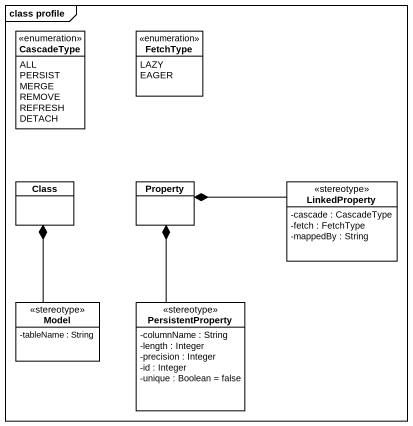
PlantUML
@startuml
mainframe class profile
hide circle
hide empty members
skinparam classAttributeIconSize 0
enum CascadeType {
  ALL
  PERSIST
  MERGE
  REMOVE
  REFRESH
  DETACH
}
enum FetchType {
  LAZY
  EAGER
}
class "Class" as Class_
class Property
class LinkedProperty <<stereotype>> {
  -cascade : CascadeType
  -fetch : FetchType
  -mappedBy : String
}
class Model <<stereotype>> {
  -tableName : String
}
class PersistentProperty <<stereotype>> {
  -columnName : String
  -length : Integer
  -precision : Integer
  -id : Integer
  -unique : Boolean = false
}
LinkedProperty -left-* Property
Model -up-* Class_
PersistentProperty -up-* Property
@enduml
